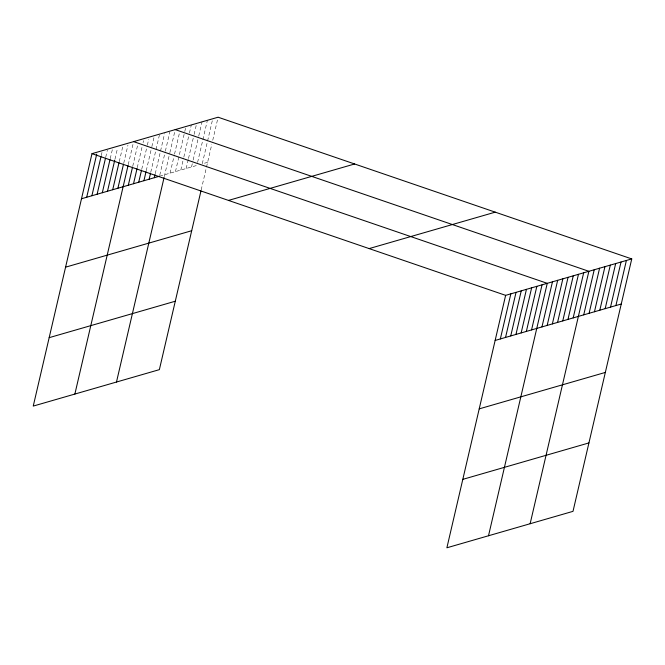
<?xml version="1.0" encoding="UTF-8"?>
<svg xmlns="http://www.w3.org/2000/svg" width="665" height="665" viewBox="0 0 665 665"><rect width="100%" height="100%" fill="white"/><g stroke="black" fill="none" stroke-linecap="round" stroke-linejoin="round"><path stroke-width="0.5" stroke-dasharray="3.33 2.49" d="M101.23 155.66L102.161 151.653M105.735 157.164L107.364 150.149M110.232 158.669L112.335 149.65M114.97 159.168L117.539 148.145M119.243 161.67L122.742 146.641M123.748 163.174L127.946 145.136M128.245 164.679L133.374 142.634M132.751 166.184L137.647 145.136M137.256 167.688L142.152 146.641M143.083 142.634L143.549 140.631M141.753 169.193L147.115 146.142M147.356 145.136L148.752 139.126M146.258 170.697L151.62 147.647M151.853 146.641L153.956 137.622M150.764 172.193L159.392 135.12M155.261 173.698L164.588 133.615M159.766 175.203L165.128 152.152M165.361 151.155L169.791 132.111M164.288 176.607L169.633 153.657M169.866 152.659L175.228 129.608M170.09 173.158L174.288 155.12M174.529 154.114L179.658 132.069M175.452 171.603L184.546 132.518M184.779 131.52L185.951 126.508M180.814 170.057L183.615 158.029M183.848 157.031L189.209 133.981M189.442 132.975L191.312 124.962M186.175 168.511L188.27 159.492M188.503 158.486L193.872 135.436M194.105 134.438L196.665 123.407M191.537 166.957L192.933 160.947M193.166 159.941L198.527 136.899M198.76 135.893L202.027 121.861M197.596 162.401L207.389 120.315M212.285 120.772L202.251 163.864L207.613 162.318M201.204 189.874L206.283 168.012M206.507 167.065L211.811 144.272M212.742 140.265L218.112 117.215M159.534 176.208L196.89 165.41"/><path stroke-width="1" d="M631.75 258.918L505.633 295.351L446.888 547.785L573.006 511.343L631.75 258.918L218.112 117.215L91.994 153.657L33.25 406.082L159.367 369.649L200.98 190.822M86.699 197.247L96.724 154.155M91.903 195.743L100.997 156.666M97.107 194.247L105.502 158.162M102.31 192.742L109.999 159.667M107.506 191.237L114.737 160.174M112.709 189.733L119.01 162.676M117.913 188.228L123.507 164.18M74.871 394.062L128.013 165.685M128.32 185.227L132.518 167.189M133.524 183.723L137.015 168.686M138.719 182.218L141.52 170.19M143.923 180.714L146.026 171.695M149.126 179.209L150.523 173.199M154.33 177.713L155.028 174.704M116.483 382.034L164.072 177.555M500.346 338.951L510.836 293.847M505.541 337.446L516.04 292.351M510.745 335.941L521.244 290.846M515.949 334.437L526.447 289.341M521.152 332.932L531.643 287.837M526.356 331.428L536.846 286.332M531.559 329.931L542.05 284.828M488.509 535.757L547.253 283.332L133.607 141.628M541.958 326.922L552.457 281.827M547.162 325.418L557.661 280.322M552.366 323.913L562.856 278.818M557.569 322.417L568.06 277.313M562.773 320.912L573.263 275.809M567.968 319.408L578.467 274.312M573.172 317.903L583.671 272.808M530.13 523.737L588.874 271.303L175.228 129.608M583.737 314.853L594.227 269.757M589.099 313.306L599.589 268.203M594.46 311.752L604.951 266.657M599.813 310.206L610.312 265.111M605.175 308.66L615.674 263.564M610.537 307.105L621.027 262.01M615.898 305.559L626.388 260.464M81.496 198.752L159.534 176.208M228.494 200.414L354.611 163.981M65.577 267.172L191.695 230.73M49.168 337.662L175.286 301.228M369.133 248.594L495.25 212.152M495.142 340.447L621.26 304.013M479.216 408.867L605.333 372.433M462.815 479.365L588.932 442.923M91.994 153.657L505.633 295.351"/></g></svg>
